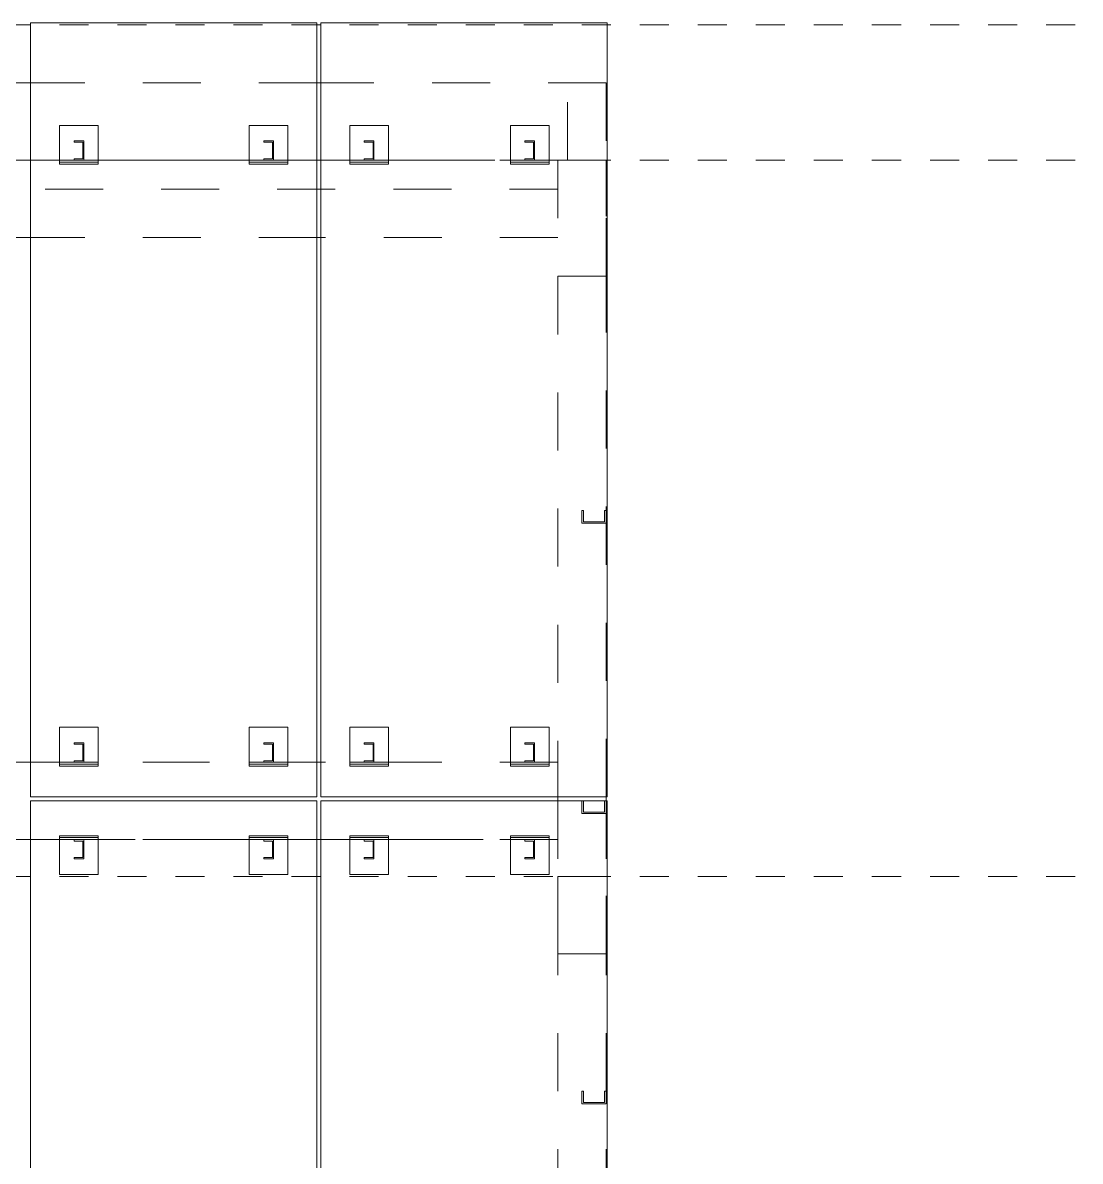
# Model space of a CAD drawing. Header units: millimetres. Extents: x 663313 to 1226001, y 1431724 to 1620898.
# Drawn here: x 663635.79 to 663641.26, y 1524677.55 to 1524683.44 of the extents above; entities that cross this region are included whole.
import ezdxf

# ---------------------------------------------------------------- set-up
doc = ezdxf.new("R2010")
doc.units = ezdxf.units.MM
for name, pattern in [('XKITLINE00', [0]), ('XKITLINE01', [4, 1, -1, 1, -1]), ('XKITLINE02', [4, 2, -2])]:
    doc.linetypes.add(name, pattern=pattern)
doc.layers.add('Part', color=7, linetype='Continuous', lineweight=0)
doc.layers.add('S-GRID', color=7, linetype='Continuous', lineweight=9)

# ---------------------------------------------------------------- blocks, each defined once
blk = doc.blocks.new('*A20322505')
at = {"layer": 'S-GRID', "color": 7, "linetype": 'XKITLINE01', "lineweight": 0}
blk.add_line((486.810012, 230.525023), (601.986223, 230.525023), dxfattribs=at)
blk = doc.blocks.new('*A20332506')
at = {"layer": 'S-GRID', "color": 7, "linetype": 'XKITLINE01', "lineweight": 0}
blk.add_line((486.810012, 225.858356), (601.986223, 225.858356), dxfattribs=at)
blk = doc.blocks.new('*A20342507')
at = {"layer": 'Part', "color": 7, "linetype": 'XKITLINE02', "lineweight": 0}
for p, q in [((583.982697, 225.858356), (506.31605, 225.858356)), ((583.982697, 224.858356), (583.982697, 225.858356)), ((506.31605, 224.858356), (583.982697, 224.858356))]:
    blk.add_line(p, q, dxfattribs=at)
blk = doc.blocks.new('*A20352508')
at = {"layer": 'Part', "color": 7, "linetype": 'XKITLINE00', "lineweight": 0}
for p, q in [((565.816016, 228.525023), (505.81603, 228.525023)), ((575.816016, 228.525023), (575.682683, 228.525023)), ((565.816016, 225.858356), (526.082717, 225.858356)), ((575.816016, 225.858356), (575.682683, 225.858356))]:
    blk.add_line(p, q, dxfattribs=at)
at = {"layer": 'Part', "color": 7, "linetype": 'XKITLINE02', "lineweight": 0}
for p, q in [((575.682683, 228.525023), (565.816016, 228.525023)), ((585.649373, 228.525023), (575.816016, 228.525023)), ((584.316034, 225.858356), (584.316034, 228.525023)), ((585.649363, 228.525023), (585.649363, 225.858356)), ((585.649363, 225.858356), (565.816016, 225.858356)), ((575.682683, 225.858356), (565.816016, 225.858356)), ((585.649363, 225.858356), (585.649373, 225.858356))]:
    blk.add_line(p, q, dxfattribs=at)
blk = doc.blocks.new('*A20362509')
at = {"layer": 'Part', "color": 7, "linetype": 'XKITLINE02', "lineweight": 0}
for p, q in [((523.41605, 225.858356), (583.982697, 225.858356)), ((575.682683, 225.858356), (565.816016, 225.858356)), ((583.982697, 225.858356), (575.816016, 225.858356)), ((583.982697, 225.858356), (583.982697, 223.191689)), ((575.682683, 223.191689), (565.816016, 223.191689)), ((583.982697, 223.191689), (575.816016, 223.191689))]:
    blk.add_line(p, q, dxfattribs=at)
at = {"layer": 'Part', "color": 7, "linetype": 'XKITLINE00', "lineweight": 0}
for p, q in [((565.816016, 225.858356), (526.082717, 225.858356)), ((575.816016, 225.858356), (575.682683, 225.858356)), ((565.816016, 223.191689), (526.082717, 223.191689)), ((575.816016, 223.191689), (575.682683, 223.191689))]:
    blk.add_line(p, q, dxfattribs=at)
blk = doc.blocks.new('*A20382511')
at = {"layer": 'S-GRID', "color": 7, "linetype": 'XKITLINE01', "lineweight": 0}
blk.add_line((486.810012, 201.191689), (601.986223, 201.191689), dxfattribs=at)
blk = doc.blocks.new('*A20392512')
at = {"layer": 'Part', "color": 7, "linetype": 'XKITLINE00', "lineweight": 0}
for p, q in [((565.816016, 205.125023), (526.082717, 205.125023)), ((575.816016, 205.125023), (575.682683, 205.125023)), ((583.982714, 203.925023), (583.982714, 203.791689)), ((565.816016, 202.458356), (526.082717, 202.458356)), ((575.816016, 202.458356), (575.682683, 202.458356))]:
    blk.add_line(p, q, dxfattribs=at)
at = {"layer": 'Part', "color": 7, "linetype": 'XKITLINE02', "lineweight": 0}
for p, q in [((583.982714, 205.125023), (565.816016, 205.125023)), ((575.682683, 205.125023), (565.816016, 205.125023)), ((583.982714, 205.125023), (583.982714, 203.925023)), ((583.982714, 203.791689), (583.982714, 202.458356)), ((523.41605, 202.458356), (583.982714, 202.458356)), ((575.682683, 202.458356), (565.816016, 202.458356)), ((583.982714, 202.458356), (575.816016, 202.458356))]:
    blk.add_line(p, q, dxfattribs=at)
blk = doc.blocks.new('*A20492522')
at = {"layer": 'Part', "color": 7, "linetype": 'XKITLINE02', "lineweight": 0}
for p, q in [((583.982697, 225.858356), (583.982697, 203.925023)), ((585.649363, 225.858356), (583.982697, 225.858356)), ((585.649363, 203.925023), (585.649363, 225.858356)), ((583.982697, 203.791689), (583.982697, 183.925023)), ((585.649363, 203.791689), (585.649363, 183.925023))]:
    blk.add_line(p, q, dxfattribs=at)
at = {"layer": 'Part', "color": 7, "linetype": 'XKITLINE00', "lineweight": 0}
for p, q in [((583.982697, 203.925023), (583.982697, 203.791689)), ((585.649363, 203.925023), (585.649363, 203.791689))]:
    blk.add_line(p, q, dxfattribs=at)
blk = doc.blocks.new('*A20512524')
at = {"layer": 'Part', "color": 7, "linetype": 'XKITLINE00', "lineweight": 0}
for p, q in [((575.682683, 230.591689), (565.816016, 230.591689)), ((565.816016, 230.591689), (565.816016, 203.925023)), ((575.682683, 230.591689), (575.682683, 203.925023)), ((575.682683, 203.925023), (565.816016, 203.925023)), ((575.682683, 203.791689), (565.816016, 203.791689)), ((565.816016, 203.791689), (565.816016, 183.925023)), ((575.682683, 203.791689), (575.682683, 183.925023))]:
    blk.add_line(p, q, dxfattribs=at)
blk = doc.blocks.new('*A20532526')
at = {"layer": 'Part', "color": 7, "linetype": 'XKITLINE00', "lineweight": 0}
for p, q in [((585.682683, 230.591689), (575.816016, 230.591689)), ((575.816016, 230.591689), (575.816016, 203.925023)), ((585.682683, 230.591689), (585.682683, 203.925023)), ((585.682683, 203.925023), (575.816016, 203.925023)), ((585.682683, 203.791689), (575.816016, 203.791689)), ((575.816016, 203.791689), (575.816016, 183.925023)), ((585.682683, 203.791689), (585.682683, 183.925023))]:
    blk.add_line(p, q, dxfattribs=at)
blk = doc.blocks.new('*A22382711')
at = {"layer": 'Part', "color": 7, "linetype": 'XKITLINE02', "lineweight": 0}
for p, q in [((582.84935, 205.741689), (582.84935, 205.791689)), ((582.84935, 205.791689), (583.182683, 205.791689)), ((583.14935, 205.741689), (582.84935, 205.741689)), ((583.14935, 205.175023), (583.14935, 205.741689)), ((583.182683, 205.791689), (583.182683, 205.125023)), ((582.84935, 205.125023), (582.84935, 205.175023)), ((582.84935, 205.175023), (583.14935, 205.175023)), ((583.182683, 205.125023), (582.84935, 205.125023))]:
    blk.add_line(p, q, dxfattribs=at)
blk = doc.blocks.new('*A22392712')
at = {"layer": 'Part', "color": 7, "linetype": 'XKITLINE02', "lineweight": 0}
for p, q in [((577.316016, 205.741689), (577.316016, 205.791689)), ((577.316016, 205.791689), (577.64935, 205.791689)), ((577.616016, 205.741689), (577.316016, 205.741689)), ((577.616016, 205.175023), (577.616016, 205.741689)), ((577.64935, 205.791689), (577.64935, 205.125023)), ((577.316016, 205.125023), (577.316016, 205.175023)), ((577.316016, 205.175023), (577.616016, 205.175023)), ((577.64935, 205.125023), (577.316016, 205.125023))]:
    blk.add_line(p, q, dxfattribs=at)
blk = doc.blocks.new('*A24312904')
at = {"layer": 'Part', "color": 7, "linetype": 'XKITLINE02', "lineweight": 0}
for p, q in [((585.649363, 201.191689), (583.982697, 201.191689)), ((583.982697, 201.191689), (583.982697, 198.525023)), ((585.649363, 198.525023), (585.649363, 201.191689)), ((583.982697, 198.525023), (585.649363, 198.525023))]:
    blk.add_line(p, q, dxfattribs=at)
blk = doc.blocks.new('*A24382911')
at = {"layer": 'Part', "color": 7, "linetype": 'XKITLINE02', "lineweight": 0}
for p, q in [((573.349377, 202.458356), (573.349377, 202.525023)), ((574.682711, 202.525023), (573.349377, 202.525023)), ((574.682711, 202.458356), (573.349377, 202.458356)), ((574.682711, 202.458356), (574.682711, 202.525023))]:
    blk.add_line(p, q, dxfattribs=at)
blk = doc.blocks.new('*A24392912')
at = {"layer": 'Part', "color": 7, "linetype": 'XKITLINE02', "lineweight": 0}
for p, q in [((566.816016, 202.458356), (566.816016, 202.525023)), ((568.14935, 202.525023), (566.816016, 202.525023)), ((568.14935, 202.458356), (566.816016, 202.458356)), ((568.14935, 202.458356), (568.14935, 202.525023))]:
    blk.add_line(p, q, dxfattribs=at)
blk = doc.blocks.new('*A24402913')
at = {"layer": 'Part', "color": 7, "linetype": 'XKITLINE02', "lineweight": 0}
for p, q in [((574.682711, 202.591689), (573.349377, 202.591689)), ((573.349377, 202.591689), (573.349377, 201.258356)), ((574.682711, 201.258356), (574.682711, 202.591689)), ((573.349377, 201.258356), (574.682711, 201.258356))]:
    blk.add_line(p, q, dxfattribs=at)
blk = doc.blocks.new('*A24412914')
at = {"layer": 'Part', "color": 7, "linetype": 'XKITLINE02', "lineweight": 0}
for p, q in [((566.816016, 201.258356), (566.816016, 202.591689)), ((566.816016, 202.591689), (568.14935, 202.591689)), ((568.14935, 202.591689), (568.14935, 201.258356)), ((568.14935, 201.258356), (566.816016, 201.258356))]:
    blk.add_line(p, q, dxfattribs=at)
blk = doc.blocks.new('*A24422915')
at = {"layer": 'Part', "color": 7, "linetype": 'XKITLINE02', "lineweight": 0}
for p, q in [((574.182683, 202.458356), (573.84935, 202.458356)), ((573.84935, 202.458356), (573.84935, 202.408356)), ((573.84935, 202.408356), (574.14935, 202.408356)), ((574.14935, 202.408356), (574.14935, 201.841689)), ((574.182683, 201.791689), (574.182683, 202.458356)), ((574.14935, 201.841689), (573.84935, 201.841689)), ((573.84935, 201.841689), (573.84935, 201.791689)), ((573.84935, 201.791689), (574.182683, 201.791689))]:
    blk.add_line(p, q, dxfattribs=at)
blk = doc.blocks.new('*A24432916')
at = {"layer": 'Part', "color": 7, "linetype": 'XKITLINE02', "lineweight": 0}
for p, q in [((567.64935, 202.458356), (567.316016, 202.458356)), ((567.316016, 202.458356), (567.316016, 202.408356)), ((567.316016, 202.408356), (567.616016, 202.408356)), ((567.616016, 202.408356), (567.616016, 201.841689)), ((567.64935, 201.791689), (567.64935, 202.458356)), ((567.616016, 201.841689), (567.316016, 201.841689)), ((567.316016, 201.841689), (567.316016, 201.791689)), ((567.316016, 201.791689), (567.64935, 201.791689))]:
    blk.add_line(p, q, dxfattribs=at)
blk = doc.blocks.new('*A24442917')
at = {"layer": 'Part', "color": 7, "linetype": 'XKITLINE02', "lineweight": 0}
for p, q in [((573.349377, 205.058356), (573.349377, 205.125023)), ((574.682711, 205.125023), (573.349377, 205.125023)), ((574.682711, 205.058356), (574.682711, 205.125023)), ((574.682711, 205.058356), (573.349377, 205.058356))]:
    blk.add_line(p, q, dxfattribs=at)
blk = doc.blocks.new('*A24452918')
at = {"layer": 'Part', "color": 7, "linetype": 'XKITLINE02', "lineweight": 0}
for p, q in [((566.816016, 205.058356), (566.816016, 205.125023)), ((568.14935, 205.125023), (566.816016, 205.125023)), ((568.14935, 205.058356), (568.14935, 205.125023)), ((568.14935, 205.058356), (566.816016, 205.058356))]:
    blk.add_line(p, q, dxfattribs=at)
blk = doc.blocks.new('*A24462919')
at = {"layer": 'Part', "color": 7, "linetype": 'XKITLINE02', "lineweight": 0}
for p, q in [((573.349377, 204.991689), (573.349377, 206.325023)), ((573.349377, 206.325023), (574.682711, 206.325023)), ((574.682711, 206.325023), (574.682711, 204.991689)), ((574.682711, 204.991689), (573.349377, 204.991689))]:
    blk.add_line(p, q, dxfattribs=at)
blk = doc.blocks.new('*A24472920')
at = {"layer": 'Part', "color": 7, "linetype": 'XKITLINE02', "lineweight": 0}
for p, q in [((566.816016, 206.325023), (566.816016, 204.991689)), ((568.14935, 206.325023), (566.816016, 206.325023)), ((568.14935, 204.991689), (568.14935, 206.325023)), ((566.816016, 204.991689), (568.14935, 204.991689))]:
    blk.add_line(p, q, dxfattribs=at)
blk = doc.blocks.new('*A24482921')
at = {"layer": 'Part', "color": 7, "linetype": 'XKITLINE02', "lineweight": 0}
for p, q in [((573.84935, 205.741689), (573.84935, 205.791689)), ((573.84935, 205.791689), (574.182683, 205.791689)), ((574.14935, 205.741689), (573.84935, 205.741689)), ((574.14935, 205.175023), (574.14935, 205.741689)), ((574.182683, 205.791689), (574.182683, 205.125023)), ((573.84935, 205.125023), (573.84935, 205.175023)), ((573.84935, 205.175023), (574.14935, 205.175023)), ((574.182683, 205.125023), (573.84935, 205.125023))]:
    blk.add_line(p, q, dxfattribs=at)
blk = doc.blocks.new('*A24492922')
at = {"layer": 'Part', "color": 7, "linetype": 'XKITLINE02', "lineweight": 0}
for p, q in [((567.316016, 205.741689), (567.316016, 205.791689)), ((567.316016, 205.791689), (567.64935, 205.791689)), ((567.616016, 205.741689), (567.316016, 205.741689)), ((567.616016, 205.175023), (567.616016, 205.741689)), ((567.64935, 205.791689), (567.64935, 205.125023)), ((567.316016, 205.125023), (567.316016, 205.175023)), ((567.316016, 205.175023), (567.616016, 205.175023)), ((567.64935, 205.125023), (567.316016, 205.125023))]:
    blk.add_line(p, q, dxfattribs=at)
blk = doc.blocks.new('*A24502923')
at = {"layer": 'Part', "color": 7, "linetype": 'XKITLINE02', "lineweight": 0}
for p, q in [((584.86941, 193.791689), (584.816077, 193.791689)), ((584.816077, 193.791689), (584.816077, 193.358356)), ((584.86941, 193.398356), (584.86941, 193.791689)), ((585.64941, 193.791689), (585.596077, 193.791689)), ((585.596077, 193.791689), (585.596077, 193.398356)), ((585.64941, 193.358356), (585.64941, 193.791689)), ((584.816077, 193.358356), (585.64941, 193.358356)), ((585.596077, 193.398356), (584.86941, 193.398356))]:
    blk.add_line(p, q, dxfattribs=at)
blk = doc.blocks.new('*A24512924')
at = {"layer": 'Part', "color": 7, "linetype": 'XKITLINE02', "lineweight": 0}
for p, q in [((584.86941, 203.791689), (584.816077, 203.791689)), ((584.816077, 203.791689), (584.816077, 203.358356)), ((584.86941, 203.398356), (584.86941, 203.791689)), ((585.64941, 203.791689), (585.596077, 203.791689)), ((585.596077, 203.791689), (585.596077, 203.398356)), ((585.64941, 203.358356), (585.64941, 203.791689)), ((584.816077, 203.358356), (585.64941, 203.358356)), ((585.596077, 203.398356), (584.86941, 203.398356))]:
    blk.add_line(p, q, dxfattribs=at)
blk = doc.blocks.new('*A24582931')
at = {"layer": 'Part', "color": 7, "linetype": 'XKITLINE02', "lineweight": 0}
for p, q in [((582.349377, 202.458356), (582.349377, 202.525023)), ((583.682711, 202.525023), (582.349377, 202.525023)), ((583.682711, 202.458356), (582.349377, 202.458356)), ((583.682711, 202.458356), (583.682711, 202.525023))]:
    blk.add_line(p, q, dxfattribs=at)
blk = doc.blocks.new('*A24592932')
at = {"layer": 'Part', "color": 7, "linetype": 'XKITLINE02', "lineweight": 0}
for p, q in [((576.816016, 202.458356), (576.816016, 202.525023)), ((578.14935, 202.525023), (576.816016, 202.525023)), ((578.14935, 202.458356), (576.816016, 202.458356)), ((578.14935, 202.458356), (578.14935, 202.525023))]:
    blk.add_line(p, q, dxfattribs=at)
blk = doc.blocks.new('*A24602933')
at = {"layer": 'Part', "color": 7, "linetype": 'XKITLINE02', "lineweight": 0}
for p, q in [((583.682711, 202.591689), (582.349377, 202.591689)), ((582.349377, 202.591689), (582.349377, 201.258356)), ((583.682711, 201.258356), (583.682711, 202.591689)), ((582.349377, 201.258356), (583.682711, 201.258356))]:
    blk.add_line(p, q, dxfattribs=at)
blk = doc.blocks.new('*A24612934')
at = {"layer": 'Part', "color": 7, "linetype": 'XKITLINE02', "lineweight": 0}
for p, q in [((576.816016, 201.258356), (576.816016, 202.591689)), ((576.816016, 202.591689), (578.14935, 202.591689)), ((578.14935, 202.591689), (578.14935, 201.258356)), ((578.14935, 201.258356), (576.816016, 201.258356))]:
    blk.add_line(p, q, dxfattribs=at)
blk = doc.blocks.new('*A24622935')
at = {"layer": 'Part', "color": 7, "linetype": 'XKITLINE02', "lineweight": 0}
for p, q in [((583.182683, 202.458356), (582.84935, 202.458356)), ((582.84935, 202.458356), (582.84935, 202.408356)), ((582.84935, 202.408356), (583.14935, 202.408356)), ((583.14935, 202.408356), (583.14935, 201.841689)), ((583.182683, 201.791689), (583.182683, 202.458356)), ((583.14935, 201.841689), (582.84935, 201.841689)), ((582.84935, 201.841689), (582.84935, 201.791689)), ((582.84935, 201.791689), (583.182683, 201.791689))]:
    blk.add_line(p, q, dxfattribs=at)
blk = doc.blocks.new('*A24632936')
at = {"layer": 'Part', "color": 7, "linetype": 'XKITLINE02', "lineweight": 0}
for p, q in [((577.64935, 202.458356), (577.316016, 202.458356)), ((577.316016, 202.458356), (577.316016, 202.408356)), ((577.316016, 202.408356), (577.616016, 202.408356)), ((577.616016, 202.408356), (577.616016, 201.841689)), ((577.64935, 201.791689), (577.64935, 202.458356)), ((577.616016, 201.841689), (577.316016, 201.841689)), ((577.316016, 201.841689), (577.316016, 201.791689)), ((577.316016, 201.791689), (577.64935, 201.791689))]:
    blk.add_line(p, q, dxfattribs=at)
blk = doc.blocks.new('*A24642937')
at = {"layer": 'Part', "color": 7, "linetype": 'XKITLINE02', "lineweight": 0}
for p, q in [((582.349377, 205.058356), (582.349377, 205.125023)), ((583.682711, 205.125023), (582.349377, 205.125023)), ((583.682711, 205.058356), (583.682711, 205.125023)), ((583.682711, 205.058356), (582.349377, 205.058356))]:
    blk.add_line(p, q, dxfattribs=at)
blk = doc.blocks.new('*A24652938')
at = {"layer": 'Part', "color": 7, "linetype": 'XKITLINE02', "lineweight": 0}
for p, q in [((576.816016, 205.058356), (576.816016, 205.125023)), ((578.14935, 205.125023), (576.816016, 205.125023)), ((578.14935, 205.058356), (578.14935, 205.125023)), ((578.14935, 205.058356), (576.816016, 205.058356))]:
    blk.add_line(p, q, dxfattribs=at)
blk = doc.blocks.new('*A24662939')
at = {"layer": 'Part', "color": 7, "linetype": 'XKITLINE02', "lineweight": 0}
for p, q in [((582.349377, 204.991689), (582.349377, 206.325023)), ((582.349377, 206.325023), (583.682711, 206.325023)), ((583.682711, 206.325023), (583.682711, 204.991689)), ((583.682711, 204.991689), (582.349377, 204.991689))]:
    blk.add_line(p, q, dxfattribs=at)
blk = doc.blocks.new('*A24672940')
at = {"layer": 'Part', "color": 7, "linetype": 'XKITLINE02', "lineweight": 0}
for p, q in [((576.816016, 206.325023), (576.816016, 204.991689)), ((578.14935, 206.325023), (576.816016, 206.325023)), ((578.14935, 204.991689), (578.14935, 206.325023)), ((576.816016, 204.991689), (578.14935, 204.991689))]:
    blk.add_line(p, q, dxfattribs=at)
blk = doc.blocks.new('*A24942967')
at = {"layer": 'Part', "color": 7, "linetype": 'XKITLINE02', "lineweight": 0}
for p, q in [((585.649363, 225.858356), (583.982697, 225.858356)), ((583.982697, 225.858356), (583.982697, 221.858356)), ((585.649363, 221.858356), (585.649363, 225.858356)), ((583.982697, 221.858356), (585.649363, 221.858356))]:
    blk.add_line(p, q, dxfattribs=at)
blk = doc.blocks.new('*A24992972')
at = {"layer": 'Part', "color": 7, "linetype": 'XKITLINE02', "lineweight": 0}
for p, q in [((584.86941, 213.791689), (584.816077, 213.791689)), ((584.816077, 213.791689), (584.816077, 213.358356)), ((584.86941, 213.398356), (584.86941, 213.791689)), ((585.64941, 213.791689), (585.596077, 213.791689)), ((585.596077, 213.791689), (585.596077, 213.398356)), ((585.64941, 213.358356), (585.64941, 213.791689)), ((584.816077, 213.358356), (585.64941, 213.358356)), ((585.596077, 213.398356), (584.86941, 213.398356))]:
    blk.add_line(p, q, dxfattribs=at)
blk = doc.blocks.new('*A25002973')
at = {"layer": 'Part', "color": 7, "linetype": 'XKITLINE02', "lineweight": 0}
for p, q in [((566.816016, 227.058356), (566.816016, 225.725023)), ((568.14935, 227.058356), (566.816016, 227.058356)), ((568.14935, 225.725023), (568.14935, 227.058356)), ((566.816016, 225.725023), (568.14935, 225.725023))]:
    blk.add_line(p, q, dxfattribs=at)
blk = doc.blocks.new('*A25012974')
at = {"layer": 'Part', "color": 7, "linetype": 'XKITLINE02', "lineweight": 0}
for p, q in [((573.349377, 225.725023), (573.349377, 227.058356)), ((573.349377, 227.058356), (574.682711, 227.058356)), ((574.682711, 227.058356), (574.682711, 225.725023)), ((574.682711, 225.725023), (573.349377, 225.725023))]:
    blk.add_line(p, q, dxfattribs=at)
blk = doc.blocks.new('*A25022975')
at = {"layer": 'Part', "color": 7, "linetype": 'XKITLINE02', "lineweight": 0}
for p, q in [((566.816016, 225.791689), (566.816016, 225.858356)), ((568.14935, 225.858356), (566.816016, 225.858356)), ((568.14935, 225.791689), (566.816016, 225.791689)), ((568.14935, 225.791689), (568.14935, 225.858356))]:
    blk.add_line(p, q, dxfattribs=at)
blk = doc.blocks.new('*A25032976')
at = {"layer": 'Part', "color": 7, "linetype": 'XKITLINE02', "lineweight": 0}
for p, q in [((573.349377, 225.791689), (573.349377, 225.858356)), ((574.682711, 225.858356), (573.349377, 225.858356)), ((574.682711, 225.791689), (573.349377, 225.791689)), ((574.682711, 225.791689), (574.682711, 225.858356))]:
    blk.add_line(p, q, dxfattribs=at)
blk = doc.blocks.new('*A25042977')
at = {"layer": 'Part', "color": 7, "linetype": 'XKITLINE02', "lineweight": 0}
for p, q in [((567.316016, 226.475023), (567.316016, 226.525023)), ((567.316016, 226.525023), (567.64935, 226.525023)), ((567.616016, 226.475023), (567.316016, 226.475023)), ((567.616016, 225.908356), (567.616016, 226.475023)), ((567.64935, 226.525023), (567.64935, 225.858356)), ((567.316016, 225.858356), (567.316016, 225.908356)), ((567.316016, 225.908356), (567.616016, 225.908356)), ((567.64935, 225.858356), (567.316016, 225.858356))]:
    blk.add_line(p, q, dxfattribs=at)
blk = doc.blocks.new('*A25052978')
at = {"layer": 'Part', "color": 7, "linetype": 'XKITLINE02', "lineweight": 0}
for p, q in [((573.84935, 226.475023), (573.84935, 226.525023)), ((573.84935, 226.525023), (574.182683, 226.525023)), ((574.14935, 226.475023), (573.84935, 226.475023)), ((574.14935, 225.908356), (574.14935, 226.475023)), ((574.182683, 226.525023), (574.182683, 225.858356)), ((573.84935, 225.858356), (573.84935, 225.908356)), ((573.84935, 225.908356), (574.14935, 225.908356)), ((574.182683, 225.858356), (573.84935, 225.858356))]:
    blk.add_line(p, q, dxfattribs=at)
blk = doc.blocks.new('*A25112984')
at = {"layer": 'Part', "color": 7, "linetype": 'XKITLINE02', "lineweight": 0}
for p, q in [((577.316016, 226.475023), (577.316016, 226.525023)), ((577.316016, 226.525023), (577.64935, 226.525023)), ((577.616016, 226.475023), (577.316016, 226.475023)), ((577.616016, 225.908356), (577.616016, 226.475023)), ((577.64935, 226.525023), (577.64935, 225.858356)), ((577.316016, 225.858356), (577.316016, 225.908356)), ((577.316016, 225.908356), (577.616016, 225.908356)), ((577.64935, 225.858356), (577.316016, 225.858356))]:
    blk.add_line(p, q, dxfattribs=at)
blk = doc.blocks.new('*A25122985')
at = {"layer": 'Part', "color": 7, "linetype": 'XKITLINE02', "lineweight": 0}
for p, q in [((582.84935, 226.475023), (582.84935, 226.525023)), ((582.84935, 226.525023), (583.182683, 226.525023)), ((583.14935, 226.475023), (582.84935, 226.475023)), ((583.14935, 225.908356), (583.14935, 226.475023)), ((583.182683, 226.525023), (583.182683, 225.858356)), ((582.84935, 225.858356), (582.84935, 225.908356)), ((582.84935, 225.908356), (583.14935, 225.908356)), ((583.182683, 225.858356), (582.84935, 225.858356))]:
    blk.add_line(p, q, dxfattribs=at)
blk = doc.blocks.new('*A25132986')
at = {"layer": 'Part', "color": 7, "linetype": 'XKITLINE02', "lineweight": 0}
for p, q in [((576.816016, 227.058356), (576.816016, 225.725023)), ((578.14935, 227.058356), (576.816016, 227.058356)), ((578.14935, 225.725023), (578.14935, 227.058356)), ((576.816016, 225.725023), (578.14935, 225.725023))]:
    blk.add_line(p, q, dxfattribs=at)
blk = doc.blocks.new('*A25142987')
at = {"layer": 'Part', "color": 7, "linetype": 'XKITLINE02', "lineweight": 0}
for p, q in [((582.349377, 225.725023), (582.349377, 227.058356)), ((582.349377, 227.058356), (583.682711, 227.058356)), ((583.682711, 227.058356), (583.682711, 225.725023)), ((583.682711, 225.725023), (582.349377, 225.725023))]:
    blk.add_line(p, q, dxfattribs=at)
blk = doc.blocks.new('*A25152988')
at = {"layer": 'Part', "color": 7, "linetype": 'XKITLINE02', "lineweight": 0}
for p, q in [((576.816016, 225.791689), (576.816016, 225.858356)), ((578.14935, 225.858356), (576.816016, 225.858356)), ((578.14935, 225.791689), (576.816016, 225.791689)), ((578.14935, 225.791689), (578.14935, 225.858356))]:
    blk.add_line(p, q, dxfattribs=at)
blk = doc.blocks.new('*A25162989')
at = {"layer": 'Part', "color": 7, "linetype": 'XKITLINE02', "lineweight": 0}
for p, q in [((582.349377, 225.791689), (582.349377, 225.858356)), ((583.682711, 225.858356), (582.349377, 225.858356)), ((583.682711, 225.791689), (582.349377, 225.791689)), ((583.682711, 225.791689), (583.682711, 225.858356))]:
    blk.add_line(p, q, dxfattribs=at)

msp = doc.modelspace()

# ---------------------------------------------------------------- block references
at = {"color": 7, "lineweight": 0, "xscale": 0.15, "yscale": 0.15, "zscale": 0.15}
for name in ['*A20322505', '*A20512524', '*A20532526', '*A20352508', '*A20332506', '*A25002973', '*A25012974', '*A25132986', '*A25142987', '*A25042977', '*A25052978', '*A25112984', '*A25122985', '*A20342507', '*A20362509', '*A25022975', '*A25032976', '*A25152988', '*A25162989', '*A20492522', '*A24942967', '*A24992972', '*A24472920', '*A24462919', '*A24672940', '*A24662939', '*A24492922', '*A24482921', '*A22392712', '*A22382711', '*A20392512', '*A24452918', '*A24442917', '*A24652938', '*A24642937', '*A24512924', '*A20382511', '*A24412914', '*A24392912', '*A24402913', '*A24382911', '*A24612934', '*A24592932', '*A24602933', '*A24582931', '*A24432916', '*A24422915', '*A24632936', '*A24622935', '*A24312904', '*A24502923']:
    msp.add_blockref(name, (663550.9626, 1524648.8475), dxfattribs=at)

doc.saveas('drawing.dxf')
